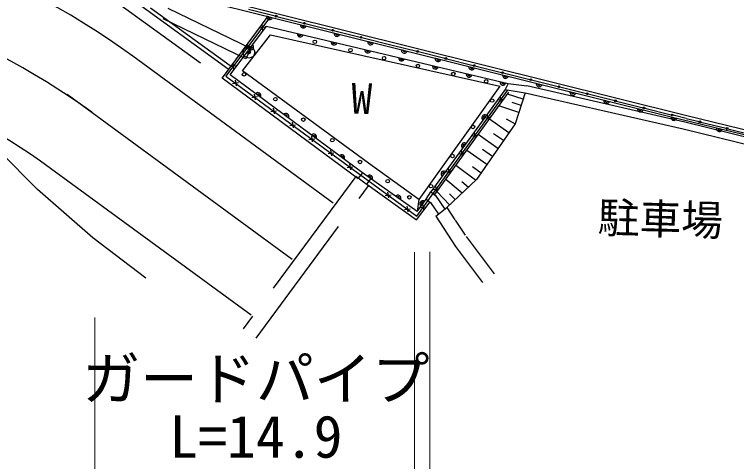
# Model space of a CAD drawing. Units: millimetres, scale not verified. Extents: x 40000 to 680000, y 20000 to 380000.
# Drawn here: x 497794 to 528984, y 231847 to 251157 of the extents above; entities that cross this region are included whole.
import ezdxf
from ezdxf.enums import TextEntityAlignment as Align

# ---------------------------------------------------------------- set-up
doc = ezdxf.new("R2010")
doc.units = ezdxf.units.MM
doc.header["$LTSCALE"] = 1000
doc.header["$PDMODE"] = 32
doc.header["$PDSIZE"] = 500
doc.linetypes.add('DASHED', pattern=[7.5, 6, -1.5])
for name, color, linetype, lineweight in [('M-BGD', 7, 'Continuous', 25), ('M-STR-HTXT', 7, 'Continuous', 13), ('M-STR-STRC', 7, 'Continuous', 25)]:
    doc.layers.add(name, color=color, linetype=linetype, lineweight=lineweight)
doc.layers.add('M-BMK-HTXT', color=7, linetype='Continuous')
doc.styles.add('ＭＳ ゴシック', font='')
doc.styles.get('ＭＳ ゴシック').set_extended_font_data('MS Gothic')

msp = doc.modelspace()

# ---------------------------------------------------------------- linework, layer by layer
at = {"layer": 'M-BGD'}
for p, q in [((501301, 252963), (507031, 248809)), ((505905, 251786), (526160, 246737)), ((526834, 246775), (506196, 251920)), ((507119, 248931), (503670, 251431)), ((507909, 251378), (509058, 251091)), ((508743, 251079), (506768, 248426)), ((508804, 251010), (506932, 248495)), ((509131, 251073), (510280, 250787)), ((510353, 250768), (511502, 250482)), ((507108, 248548), (508679, 250657)), ((508618, 250613), (508366, 250570)), ((508477, 250718), (508508, 250464)), ((508679, 250657), (519114, 248176)), ((511575, 250464), (512724, 250177)), ((507651, 248719), (508856, 250278)), ((508856, 250278), (518762, 248062)), ((512797, 250159), (514109, 249832)), ((507853, 249880), (507884, 249626)), ((514109, 249832), (515168, 249568)), ((507994, 249774), (507742, 249731)), ((515242, 249550), (516390, 249263)), ((516464, 249245), (517613, 248958)), ((507370, 248936), (507118, 248893)), ((507229, 249041), (507260, 248788)), ((517686, 248940), (518835, 248654)), ((513082, 244733), (507651, 248719)), ((518908, 248635), (520057, 248349)), ((506768, 248426), (512646, 244073)), ((506932, 248495), (515172, 242447)), ((512825, 244314), (507108, 248548)), ((507323, 248318), (507365, 248068)), ((520130, 248331), (521279, 248044)), ((507219, 248175), (507469, 248211)), ((518762, 248062), (515261, 243164)), ((519114, 248176), (518988, 247914)), ((519114, 248176), (519920, 248071)), ((526752, 246502), (519920, 248071)), ((521352, 248026), (522501, 247739)), ((508147, 247713), (508189, 247464)), ((515172, 242447), (519088, 247866)), ((518988, 247914), (515785, 243494)), ((515946, 243377), (519150, 247796)), ((518988, 247914), (519853, 247778)), ((519763, 247500), (519092, 247717)), ((519853, 247778), (519415, 246431)), ((519853, 247778), (526682, 246210)), ((522574, 247721), (523723, 247435)), ((508043, 247570), (508293, 247606)), ((518687, 247462), (518929, 247496)), ((518830, 247359), (518786, 247599)), ((519675, 247231), (519297, 247355)), ((523796, 247416), (524945, 247130)), ((508971, 247108), (509013, 246859)), ((519577, 246929), (518722, 247207)), ((525019, 247112), (526167, 246825)), ((508867, 246966), (509117, 247001)), ((518128, 246688), (518370, 246722)), ((518271, 246585), (518227, 246825)), ((526157, 246734), (535009, 244582)), ((526815, 246664), (526241, 246807)), ((535052, 244778), (526834, 246775)), ((509795, 246503), (509837, 246254)), ((519415, 246431), (517746, 244025)), ((519150, 246049), (518307, 246633)), ((519034, 246643), (519415, 246431)), ((534971, 244491), (526752, 246502)), ((526815, 246664), (527366, 246528)), ((527437, 246510), (528539, 246239)), ((509691, 246361), (509941, 246396)), ((526682, 246210), (534900, 244200)), ((528609, 246221), (529711, 245949)), ((510515, 245756), (510765, 245791)), ((510619, 245898), (510661, 245649)), ((517568, 245914), (517810, 245947)), ((517711, 245811), (517667, 246051)), ((518680, 245371), (517823, 245966)), ((518916, 245711), (518491, 246006)), ((498794, 243603), (497141, 245253)), ((511339, 245151), (511589, 245187)), ((511443, 245293), (511485, 245044)), ((517009, 245140), (517251, 245173)), ((517152, 245036), (517108, 245277)), ((518202, 244683), (517331, 245287)), ((518442, 245028), (518010, 245328)), ((512163, 244546), (512413, 244582)), ((512267, 244689), (512309, 244439)), ((515261, 243164), (513082, 244733)), ((517712, 243993), (516855, 244631)), ((517576, 244585), (517949, 244317)), ((512825, 244314), (512646, 244080)), ((515183, 242640), (512825, 244314)), ((516450, 244366), (516692, 244399)), ((516593, 244262), (516549, 244503)), ((513093, 243750), (512537, 244161)), ((513190, 244069), (512998, 243820)), ((517127, 243439), (516421, 244032)), ((517746, 244025), (516465, 242812)), ((517120, 243937), (517404, 243702)), ((501183, 241505), (498794, 243603)), ((513015, 243825), (515166, 242283)), ((515890, 243592), (516132, 243625)), ((516033, 243488), (515989, 243728)), ((513811, 243337), (514061, 243372)), ((513915, 243479), (513957, 243230)), ((515585, 243177), (515785, 243494)), ((515785, 243494), (515987, 243336)), ((515987, 243336), (516389, 242752)), ((516587, 242928), (516039, 243504)), ((516582, 243406), (516837, 243164)), ((515166, 242283), (515745, 243058)), ((515183, 242640), (515585, 243177)), ((515261, 243164), (515183, 242640)), ((515585, 243177), (515766, 243035)), ((515766, 243035), (516113, 242532)), ((514635, 242732), (514885, 242767)), ((514739, 242874), (514781, 242625)), ((515331, 242817), (515573, 242851)), ((515474, 242714), (515430, 242954)), ((516001, 242443), (516465, 242812)), ((503469, 239763), (501183, 241505))]:
    msp.add_line(p, q, dxfattribs=at)
at = {"layer": 'M-BGD', "linetype": 'DASHED'}
for p, q in [((500966, 252589), (506747, 248398)), ((508004, 249691), (504439, 251415)), ((507786, 249241), (504221, 250965)), ((508004, 249691), (507786, 249241)), ((506747, 248398), (506768, 248426)), ((512537, 244161), (507676, 237584)), ((508232, 237173), (513093, 243750)), ((516465, 242812), (516817, 242288)), ((516001, 242443), (516844, 241131)), ((516824, 242277), (517259, 241628)), ((517303, 241562), (518516, 239958)), ((516844, 241131), (518016, 239580))]:
    msp.add_line(p, q, dxfattribs=at)
at = {"layer": 'M-BGD'}
for centre, radius in [((509095, 251082), 37.5), ((509095, 251082), 18.7), ((510317, 250778), 37.5), ((510317, 250778), 18.7), ((511539, 250473), 37.5), ((511539, 250473), 18.7), ((512761, 250168), 37.5), ((512761, 250168), 18.7), ((510768, 249974), 75), ((507923, 249521), 62.5), ((512312, 249612), 75), ((515205, 249559), 37.5), ((515205, 249559), 18.7), ((513760, 249266), 75), ((516427, 249254), 37.5), ((516427, 249254), 18.7), ((515221, 248934), 75), ((517649, 248949), 37.5), ((517649, 248949), 18.7), ((507707, 248570), 75), ((516752, 248587), 75), ((518871, 248644), 37.5), ((518871, 248644), 18.7), ((518172, 248270), 75), ((520093, 248340), 37.5), ((520093, 248340), 18.7), ((521316, 248035), 37.5), ((521316, 248035), 18.7), ((522538, 247730), 37.5), ((522538, 247730), 18.7), ((509065, 247498), 75), ((518431, 247437), 75), ((523760, 247425), 37.5), ((523760, 247425), 18.7), ((524982, 247121), 37.5), ((524982, 247121), 18.7), ((526204, 246816), 37.5), ((526204, 246816), 18.7), ((510274, 246613), 75), ((527401, 246519), 37.5), ((527401, 246519), 18.7), ((517603, 246296), 75), ((528574, 246230), 37.5), ((528574, 246230), 18.7), ((511525, 245726), 75), ((512719, 244785), 75), ((516716, 245045), 75), ((513916, 243956), 75), ((515786, 243739), 75), ((514850, 243259), 75)]:
    msp.add_circle(centre, radius, dxfattribs=at)
for centre, radius, start, end in [((508816, 251061), 125, 166.0033, 346.0033), ((508816, 251061), 62.5, 166.0033, 346.0033), ((510271, 250698), 125, 166.0033, 346.0033), ((510271, 250698), 62.5, 166.0033, 346.0033), ((510138, 250310), 125, 166.627, 346.627), ((510138, 250310), 62.5, 166.627, 346.627), ((511727, 250335), 125, 166.0033, 346.0033), ((511727, 250335), 62.5, 166.0033, 346.0033), ((508003, 249751), 125, 233.3249, 53.3249), ((511597, 249963), 125, 166.627, 346.627), ((511597, 249963), 62.5, 166.627, 346.627), ((513182, 249972), 125, 166.0033, 346.0033), ((513182, 249972), 62.5, 166.0033, 346.0033), ((508003, 249751), 62.5, 233.3249, 53.3249), ((513056, 249617), 125, 166.627, 346.627), ((513056, 249617), 62.5, 166.627, 346.627), ((514638, 249610), 125, 166.0033, 346.0033), ((514638, 249610), 62.5, 166.0033, 346.0033), ((514516, 249270), 125, 166.627, 346.627), ((514516, 249270), 62.5, 166.627, 346.627), ((516093, 249247), 125, 166.0033, 346.0033), ((516093, 249247), 62.5, 166.0033, 346.0033), ((515975, 248923), 125, 166.627, 346.627), ((515975, 248923), 62.5, 166.627, 346.627), ((517548, 248884), 125, 166.0033, 346.0033), ((517548, 248884), 62.5, 166.0033, 346.0033), ((517434, 248576), 125, 166.627, 346.627), ((517434, 248576), 62.5, 166.627, 346.627), ((519004, 248521), 125, 166.0033, 346.0033), ((519004, 248521), 62.5, 166.0033, 346.0033), ((518893, 248229), 125, 166.627, 346.627), ((518893, 248229), 62.5, 166.627, 346.627), ((520459, 248158), 125, 166.0033, 346.0033), ((520459, 248158), 62.5, 166.0033, 346.0033), ((508313, 247655), 125, 323.4812, 143.4812), ((508313, 247655), 62.5, 323.4812, 143.4812), ((521915, 247796), 125, 166.0033, 346.0033), ((521915, 247796), 62.5, 166.0033, 346.0033), ((523370, 247433), 125, 166.0033, 346.0033), ((523370, 247433), 62.5, 166.0033, 346.0033), ((524825, 247070), 125, 166.0033, 346.0033), ((524825, 247070), 62.5, 166.0033, 346.0033), ((509518, 246762), 125, 323.4812, 143.4812), ((509518, 246762), 62.5, 323.4812, 143.4812), ((518107, 246699), 125, 54.0664, 234.0664), ((518107, 246699), 62.5, 54.0664, 234.0664), ((526281, 246707), 125, 166.0033, 346.0033), ((526281, 246707), 62.5, 166.0033, 346.0033), ((528244, 246227), 125, 166.3362, 346.3362), ((528244, 246227), 62.5, 166.3362, 346.3362), ((510724, 245870), 125, 323.4812, 143.4812), ((510724, 245870), 62.5, 323.4812, 143.4812), ((517227, 245485), 125, 54.0664, 234.0664), ((517227, 245485), 62.5, 54.0664, 234.0664), ((511929, 244977), 125, 323.4812, 143.4812), ((511929, 244977), 62.5, 323.4812, 143.4812), ((516347, 244270), 125, 54.0664, 234.0664), ((516347, 244270), 62.5, 54.0664, 234.0664), ((513139, 244091), 125, 324.6302, 144.6302), ((513139, 244091), 62.5, 324.6302, 144.6302), ((514362, 243223), 125, 324.6302, 144.6302), ((514362, 243223), 62.5, 324.6302, 144.6302), ((515430, 242981), 125, 54.0664, 234.0664), ((515430, 242981), 62.5, 54.0664, 234.0664)]:
    msp.add_arc(centre, radius, start, end, dxfattribs=at)
msp.add_point((507923, 249521), dxfattribs=at)
at = {"layer": 'M-STR-HTXT'}
for p, q in [((515067, 240895), (515067, 230462)), ((515731, 240907), (515731, 230462)), ((501261, 238068), (501261, 230462))]:
    msp.add_line(p, q, dxfattribs=at)
at = {"layer": 'M-STR-STRC'}
for p, q in [((511563, 243005), (502906, 249349)), ((500073, 247707), (509789, 240585)), ((508016, 238165), (499359, 244509))]:
    msp.add_line(p, q, dxfattribs=at)
for radius, end in [(33000, 89.2859), (30000, 89.6978), (27000, 89.6978)]:
    msp.add_arc((483399, 222732), radius, 53.764, end, dxfattribs=at)

# ---------------------------------------------------------------- texts
at = {"layer": 'M-BMK-HTXT', "style": 'ＭＳ ゴシック'}
for s, p in [('W', (512765, 246472)), ('駐車場', (525670, 241267))]:
    msp.add_text(s, height=1320, rotation=358.51, dxfattribs=at).set_placement(p, align=Align.BOTTOM_CENTER)
at = {"layer": 'M-STR-HTXT', "style": 'ＭＳ ゴシック'}
for s, p in [('ガードパイプ', (508223, 233962)), ('L=14.9', (508223, 231462))]:
    msp.add_text(s, height=1833, dxfattribs=at).set_placement(p, align=Align.BOTTOM_CENTER)

doc.saveas('drawing.dxf')
